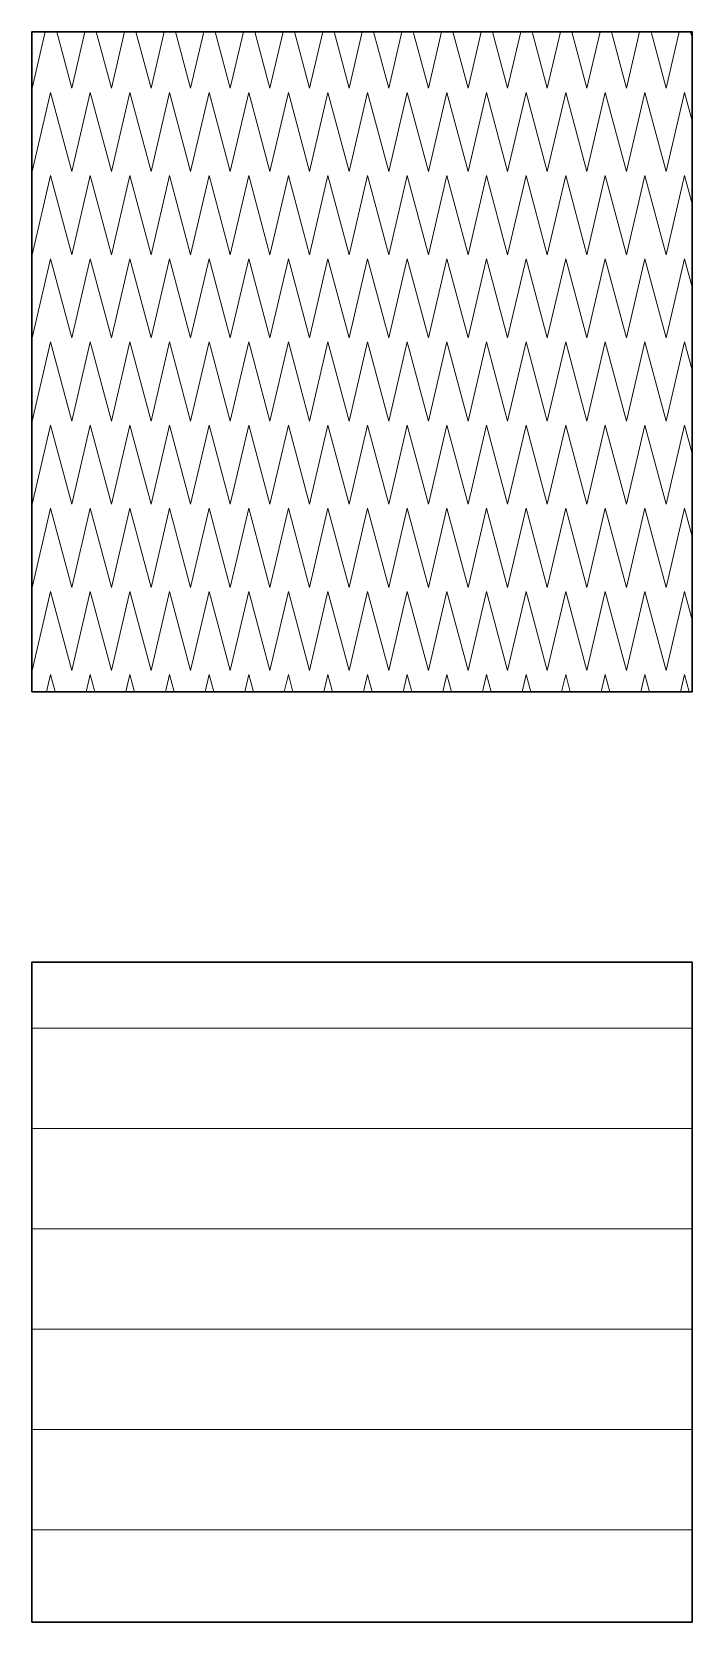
# Model space of a CAD drawing. Header units: centimetres. Extents: x 2952 to 4857, y -1578 to 78.
# Drawn here: x 3645.2 to 3745.2, y -1290.8 to -1049.8 of the extents above; entities that cross this region are included whole.
import ezdxf

# ---------------------------------------------------------------- set-up
doc = ezdxf.new("R2010")
doc.units = ezdxf.units.CM
doc.header["$MEASUREMENT"] = 0
doc.layers.add('fill', color=7, linetype='Continuous')

# ---------------------------------------------------------------- blocks, each defined once
blk = doc.blocks.new('*X5')
at = {"layer": 'fill', "color": 150, "linetype": 'Continuous', "lineweight": 13}
for p, q in [((3645.21, -1058.4), (3647.2, -1049.84)), ((3648.92, -1049.84), (3651.21, -1058.4)), ((3651.21, -1058.4), (3653.2, -1049.84)), ((3654.92, -1049.84), (3657.21, -1058.4)), ((3657.21, -1058.4), (3659.2, -1049.84)), ((3660.92, -1049.84), (3663.21, -1058.4)), ((3663.21, -1058.4), (3665.2, -1049.84)), ((3666.92, -1049.84), (3669.21, -1058.4)), ((3669.21, -1058.4), (3671.2, -1049.84)), ((3672.92, -1049.84), (3675.21, -1058.4)), ((3675.21, -1058.4), (3677.2, -1049.84)), ((3678.92, -1049.84), (3681.21, -1058.4)), ((3681.21, -1058.4), (3683.2, -1049.84)), ((3684.92, -1049.84), (3687.21, -1058.4)), ((3687.21, -1058.4), (3689.2, -1049.84)), ((3690.92, -1049.84), (3693.21, -1058.4)), ((3693.21, -1058.4), (3695.2, -1049.84)), ((3696.92, -1049.84), (3699.21, -1058.4)), ((3699.21, -1058.4), (3701.2, -1049.84)), ((3702.92, -1049.84), (3705.21, -1058.4)), ((3705.21, -1058.4), (3707.2, -1049.84)), ((3708.92, -1049.84), (3711.21, -1058.4)), ((3711.21, -1058.4), (3713.2, -1049.84)), ((3714.92, -1049.84), (3717.21, -1058.4)), ((3717.21, -1058.4), (3719.2, -1049.84)), ((3720.92, -1049.84), (3723.21, -1058.4)), ((3723.21, -1058.4), (3725.2, -1049.84)), ((3726.92, -1049.84), (3729.21, -1058.4)), ((3729.21, -1058.4), (3731.2, -1049.84)), ((3732.92, -1049.84), (3735.21, -1058.4)), ((3735.21, -1058.4), (3737.2, -1049.84)), ((3738.92, -1049.84), (3741.21, -1058.4)), ((3741.21, -1058.4), (3743.2, -1049.84)), ((3744.92, -1049.84), (3745.15, -1050.71)), ((3645.16, -1058.19), (3645.21, -1058.4)), ((3645.21, -1071), (3648, -1059.01)), ((3648, -1059.01), (3651.21, -1071)), ((3651.21, -1071), (3654, -1059.01)), ((3654, -1059.01), (3657.21, -1071)), ((3657.21, -1071), (3660, -1059.01)), ((3660, -1059.01), (3663.21, -1071)), ((3663.21, -1071), (3666, -1059.01)), ((3666, -1059.01), (3669.21, -1071)), ((3669.21, -1071), (3672, -1059.01)), ((3672, -1059.01), (3675.21, -1071)), ((3675.21, -1071), (3678, -1059.01)), ((3678, -1059.01), (3681.21, -1071)), ((3681.21, -1071), (3684, -1059.01)), ((3684, -1059.01), (3687.21, -1071)), ((3687.21, -1071), (3690, -1059.01)), ((3690, -1059.01), (3693.21, -1071)), ((3693.21, -1071), (3696, -1059.01)), ((3696, -1059.01), (3699.21, -1071)), ((3699.21, -1071), (3702, -1059.01)), ((3702, -1059.01), (3705.21, -1071)), ((3705.21, -1071), (3708, -1059.01)), ((3708, -1059.01), (3711.21, -1071)), ((3711.21, -1071), (3714, -1059.01)), ((3714, -1059.01), (3717.21, -1071)), ((3717.21, -1071), (3720, -1059.01)), ((3720, -1059.01), (3723.21, -1071)), ((3723.21, -1071), (3726, -1059.01)), ((3726, -1059.01), (3729.21, -1071)), ((3729.21, -1071), (3732, -1059.01)), ((3732, -1059.01), (3735.21, -1071)), ((3735.21, -1071), (3738, -1059.01)), ((3738, -1059.01), (3741.21, -1071)), ((3741.21, -1071), (3744, -1059.01)), ((3744, -1059.01), (3745.15, -1063.31)), ((3645.16, -1070.79), (3645.21, -1071)), ((3645.21, -1083.6), (3648, -1071.61)), ((3648, -1071.61), (3651.21, -1083.6)), ((3651.21, -1083.6), (3654, -1071.61)), ((3654, -1071.61), (3657.21, -1083.6)), ((3657.21, -1083.6), (3660, -1071.61)), ((3660, -1071.61), (3663.21, -1083.6)), ((3663.21, -1083.6), (3666, -1071.61)), ((3666, -1071.61), (3669.21, -1083.6)), ((3669.21, -1083.6), (3672, -1071.61)), ((3672, -1071.61), (3675.21, -1083.6)), ((3675.21, -1083.6), (3678, -1071.61)), ((3678, -1071.61), (3681.21, -1083.6)), ((3681.21, -1083.6), (3684, -1071.61)), ((3684, -1071.61), (3687.21, -1083.6)), ((3687.21, -1083.6), (3690, -1071.61)), ((3690, -1071.61), (3693.21, -1083.6)), ((3693.21, -1083.6), (3696, -1071.61)), ((3696, -1071.61), (3699.21, -1083.6)), ((3699.21, -1083.6), (3702, -1071.61)), ((3702, -1071.61), (3705.21, -1083.6)), ((3705.21, -1083.6), (3708, -1071.61)), ((3708, -1071.61), (3711.21, -1083.6)), ((3711.21, -1083.6), (3714, -1071.61)), ((3714, -1071.61), (3717.21, -1083.6)), ((3717.21, -1083.6), (3720, -1071.61)), ((3720, -1071.61), (3723.21, -1083.6)), ((3723.21, -1083.6), (3726, -1071.61)), ((3726, -1071.61), (3729.21, -1083.6)), ((3729.21, -1083.6), (3732, -1071.61)), ((3732, -1071.61), (3735.21, -1083.6)), ((3735.21, -1083.6), (3738, -1071.61)), ((3738, -1071.61), (3741.21, -1083.6)), ((3741.21, -1083.6), (3744, -1071.61)), ((3744, -1071.61), (3745.15, -1075.91)), ((3645.16, -1083.39), (3645.21, -1083.6)), ((3645.21, -1096.2), (3648, -1084.21)), ((3648, -1084.21), (3651.21, -1096.2)), ((3651.21, -1096.2), (3654, -1084.21)), ((3654, -1084.21), (3657.21, -1096.2)), ((3657.21, -1096.2), (3660, -1084.21)), ((3660, -1084.21), (3663.21, -1096.2)), ((3663.21, -1096.2), (3666, -1084.21)), ((3666, -1084.21), (3669.21, -1096.2)), ((3669.21, -1096.2), (3672, -1084.21)), ((3672, -1084.21), (3675.21, -1096.2)), ((3675.21, -1096.2), (3678, -1084.21)), ((3678, -1084.21), (3681.21, -1096.2)), ((3681.21, -1096.2), (3684, -1084.21)), ((3684, -1084.21), (3687.21, -1096.2)), ((3687.21, -1096.2), (3690, -1084.21)), ((3690, -1084.21), (3693.21, -1096.2)), ((3693.21, -1096.2), (3696, -1084.21)), ((3696, -1084.21), (3699.21, -1096.2)), ((3699.21, -1096.2), (3702, -1084.21)), ((3702, -1084.21), (3705.21, -1096.2)), ((3705.21, -1096.2), (3708, -1084.21)), ((3708, -1084.21), (3711.21, -1096.2)), ((3711.21, -1096.2), (3714, -1084.21)), ((3714, -1084.21), (3717.21, -1096.2)), ((3717.21, -1096.2), (3720, -1084.21)), ((3720, -1084.21), (3723.21, -1096.2)), ((3723.21, -1096.2), (3726, -1084.21)), ((3726, -1084.21), (3729.21, -1096.2)), ((3729.21, -1096.2), (3732, -1084.21)), ((3732, -1084.21), (3735.21, -1096.2)), ((3735.21, -1096.2), (3738, -1084.21)), ((3738, -1084.21), (3741.21, -1096.2)), ((3741.21, -1096.2), (3744, -1084.21)), ((3744, -1084.21), (3745.15, -1088.51)), ((3645.16, -1095.99), (3645.21, -1096.2)), ((3645.21, -1108.8), (3648, -1096.81)), ((3648, -1096.81), (3651.21, -1108.8)), ((3651.21, -1108.8), (3654, -1096.81)), ((3654, -1096.81), (3657.21, -1108.8)), ((3657.21, -1108.8), (3660, -1096.81)), ((3660, -1096.81), (3663.21, -1108.8)), ((3663.21, -1108.8), (3666, -1096.81)), ((3666, -1096.81), (3669.21, -1108.8)), ((3669.21, -1108.8), (3672, -1096.81)), ((3672, -1096.81), (3675.21, -1108.8)), ((3675.21, -1108.8), (3678, -1096.81)), ((3678, -1096.81), (3681.21, -1108.8)), ((3681.21, -1108.8), (3684, -1096.81)), ((3684, -1096.81), (3687.21, -1108.8)), ((3687.21, -1108.8), (3690, -1096.81)), ((3690, -1096.81), (3693.21, -1108.8)), ((3693.21, -1108.8), (3696, -1096.81)), ((3696, -1096.81), (3699.21, -1108.8)), ((3699.21, -1108.8), (3702, -1096.81)), ((3702, -1096.81), (3705.21, -1108.8)), ((3705.21, -1108.8), (3708, -1096.81)), ((3708, -1096.81), (3711.21, -1108.8)), ((3711.21, -1108.8), (3714, -1096.81)), ((3714, -1096.81), (3717.21, -1108.8)), ((3717.21, -1108.8), (3720, -1096.81)), ((3720, -1096.81), (3723.21, -1108.8)), ((3723.21, -1108.8), (3726, -1096.81)), ((3726, -1096.81), (3729.21, -1108.8)), ((3729.21, -1108.8), (3732, -1096.81)), ((3732, -1096.81), (3735.21, -1108.8)), ((3735.21, -1108.8), (3738, -1096.81)), ((3738, -1096.81), (3741.21, -1108.8)), ((3741.21, -1108.8), (3744, -1096.81)), ((3744, -1096.81), (3745.15, -1101.11)), ((3645.16, -1108.59), (3645.21, -1108.8)), ((3645.21, -1121.4), (3648, -1109.41)), ((3648, -1109.41), (3651.21, -1121.4)), ((3651.21, -1121.4), (3654, -1109.41)), ((3654, -1109.41), (3657.21, -1121.4)), ((3657.21, -1121.4), (3660, -1109.41)), ((3660, -1109.41), (3663.21, -1121.4)), ((3663.21, -1121.4), (3666, -1109.41)), ((3666, -1109.41), (3669.21, -1121.4)), ((3669.21, -1121.4), (3672, -1109.41)), ((3672, -1109.41), (3675.21, -1121.4)), ((3675.21, -1121.4), (3678, -1109.41)), ((3678, -1109.41), (3681.21, -1121.4)), ((3681.21, -1121.4), (3684, -1109.41)), ((3684, -1109.41), (3687.21, -1121.4)), ((3687.21, -1121.4), (3690, -1109.41)), ((3690, -1109.41), (3693.21, -1121.4)), ((3693.21, -1121.4), (3696, -1109.41)), ((3696, -1109.41), (3699.21, -1121.4)), ((3699.21, -1121.4), (3702, -1109.41)), ((3702, -1109.41), (3705.21, -1121.4)), ((3705.21, -1121.4), (3708, -1109.41)), ((3708, -1109.41), (3711.21, -1121.4)), ((3711.21, -1121.4), (3714, -1109.41)), ((3714, -1109.41), (3717.21, -1121.4)), ((3717.21, -1121.4), (3720, -1109.41)), ((3720, -1109.41), (3723.21, -1121.4)), ((3723.21, -1121.4), (3726, -1109.41)), ((3726, -1109.41), (3729.21, -1121.4)), ((3729.21, -1121.4), (3732, -1109.41)), ((3732, -1109.41), (3735.21, -1121.4)), ((3735.21, -1121.4), (3738, -1109.41)), ((3738, -1109.41), (3741.21, -1121.4)), ((3741.21, -1121.4), (3744, -1109.41)), ((3744, -1109.41), (3745.15, -1113.71)), ((3645.16, -1121.19), (3645.21, -1121.4)), ((3645.21, -1134), (3648, -1122.01)), ((3648, -1122.01), (3651.21, -1134)), ((3651.21, -1134), (3654, -1122.01)), ((3654, -1122.01), (3657.21, -1134)), ((3657.21, -1134), (3660, -1122.01)), ((3660, -1122.01), (3663.21, -1134)), ((3663.21, -1134), (3666, -1122.01)), ((3666, -1122.01), (3669.21, -1134)), ((3669.21, -1134), (3672, -1122.01)), ((3672, -1122.01), (3675.21, -1134)), ((3675.21, -1134), (3678, -1122.01)), ((3678, -1122.01), (3681.21, -1134)), ((3681.21, -1134), (3684, -1122.01)), ((3684, -1122.01), (3687.21, -1134)), ((3687.21, -1134), (3690, -1122.01)), ((3690, -1122.01), (3693.21, -1134)), ((3693.21, -1134), (3696, -1122.01)), ((3696, -1122.01), (3699.21, -1134)), ((3699.21, -1134), (3702, -1122.01)), ((3702, -1122.01), (3705.21, -1134)), ((3705.21, -1134), (3708, -1122.01)), ((3708, -1122.01), (3711.21, -1134)), ((3711.21, -1134), (3714, -1122.01)), ((3714, -1122.01), (3717.21, -1134)), ((3717.21, -1134), (3720, -1122.01)), ((3720, -1122.01), (3723.21, -1134)), ((3723.21, -1134), (3726, -1122.01)), ((3726, -1122.01), (3729.21, -1134)), ((3729.21, -1134), (3732, -1122.01)), ((3732, -1122.01), (3735.21, -1134)), ((3735.21, -1134), (3738, -1122.01)), ((3738, -1122.01), (3741.21, -1134)), ((3741.21, -1134), (3744, -1122.01)), ((3744, -1122.01), (3745.15, -1126.31)), ((3645.16, -1133.79), (3645.21, -1134)), ((3645.21, -1146.6), (3648, -1134.61)), ((3648, -1134.61), (3651.21, -1146.6)), ((3651.21, -1146.6), (3654, -1134.61)), ((3654, -1134.61), (3657.21, -1146.6)), ((3657.21, -1146.6), (3660, -1134.61)), ((3660, -1134.61), (3663.21, -1146.6)), ((3663.21, -1146.6), (3666, -1134.61)), ((3666, -1134.61), (3669.21, -1146.6)), ((3669.21, -1146.6), (3672, -1134.61)), ((3672, -1134.61), (3675.21, -1146.6)), ((3675.21, -1146.6), (3678, -1134.61)), ((3678, -1134.61), (3681.21, -1146.6)), ((3681.21, -1146.6), (3684, -1134.61)), ((3684, -1134.61), (3687.21, -1146.6)), ((3687.21, -1146.6), (3690, -1134.61)), ((3690, -1134.61), (3693.21, -1146.6)), ((3693.21, -1146.6), (3696, -1134.61)), ((3696, -1134.61), (3699.21, -1146.6)), ((3699.21, -1146.6), (3702, -1134.61)), ((3702, -1134.61), (3705.21, -1146.6)), ((3705.21, -1146.6), (3708, -1134.61)), ((3708, -1134.61), (3711.21, -1146.6)), ((3711.21, -1146.6), (3714, -1134.61)), ((3714, -1134.61), (3717.21, -1146.6)), ((3717.21, -1146.6), (3720, -1134.61)), ((3720, -1134.61), (3723.21, -1146.6)), ((3723.21, -1146.6), (3726, -1134.61)), ((3726, -1134.61), (3729.21, -1146.6)), ((3729.21, -1146.6), (3732, -1134.61)), ((3732, -1134.61), (3735.21, -1146.6)), ((3735.21, -1146.6), (3738, -1134.61)), ((3738, -1134.61), (3741.21, -1146.6)), ((3741.21, -1146.6), (3744, -1134.61)), ((3744, -1134.61), (3745.15, -1138.91)), ((3645.16, -1146.39), (3645.21, -1146.6)), ((3647.39, -1149.83), (3648, -1147.21)), ((3648, -1147.21), (3648.7, -1149.83)), ((3653.39, -1149.83), (3654, -1147.21)), ((3654, -1147.21), (3654.7, -1149.83)), ((3659.39, -1149.83), (3660, -1147.21)), ((3660, -1147.21), (3660.7, -1149.83)), ((3665.39, -1149.83), (3666, -1147.21)), ((3666, -1147.21), (3666.7, -1149.83)), ((3671.39, -1149.83), (3672, -1147.21)), ((3672, -1147.21), (3672.7, -1149.83)), ((3677.39, -1149.83), (3678, -1147.21)), ((3678, -1147.21), (3678.7, -1149.83)), ((3683.39, -1149.83), (3684, -1147.21)), ((3684, -1147.21), (3684.7, -1149.83)), ((3689.39, -1149.83), (3690, -1147.21)), ((3690, -1147.21), (3690.7, -1149.83)), ((3695.39, -1149.83), (3696, -1147.21)), ((3696, -1147.21), (3696.7, -1149.83)), ((3701.39, -1149.83), (3702, -1147.21)), ((3702, -1147.21), (3702.7, -1149.83)), ((3707.39, -1149.83), (3708, -1147.21)), ((3708, -1147.21), (3708.7, -1149.83)), ((3713.39, -1149.83), (3714, -1147.21)), ((3714, -1147.21), (3714.7, -1149.83)), ((3719.39, -1149.83), (3720, -1147.21)), ((3720, -1147.21), (3720.7, -1149.83)), ((3725.39, -1149.83), (3726, -1147.21)), ((3726, -1147.21), (3726.7, -1149.83)), ((3731.39, -1149.83), (3732, -1147.21)), ((3732, -1147.21), (3732.7, -1149.83)), ((3737.39, -1149.83), (3738, -1147.21)), ((3738, -1147.21), (3738.7, -1149.83)), ((3743.39, -1149.83), (3744, -1147.21)), ((3744, -1147.21), (3744.7, -1149.83))]:
    blk.add_line(p, q, dxfattribs=at)

msp = doc.modelspace()

# ---------------------------------------------------------------- hatches: boundary and pattern name
at = {"layer": 'fill', "linetype": 'Continuous', "lineweight": 13}
h = msp.add_hatch(dxfattribs=at)
h.set_pattern_fill('Plank_Floor', color=150, style=0, pattern_type=2)
h.set_pattern_definition([(0, (0, 0), (0, 15.2), [])])
h.paths.add_polyline_path([(3645.16, -1290.76), (3745.15, -1290.76), (3745.15, -1190.76), (3645.16, -1190.76)])

# ---------------------------------------------------------------- linework, layer by layer
at = {"layer": 'fill', "color": 7, "linetype": 'Continuous', "lineweight": 30, "flags": 128}
for points in [[(3645.16, -1149.83), (3745.15, -1149.83), (3745.15, -1049.84), (3645.16, -1049.84)], [(3645.16, -1290.76), (3745.15, -1290.76), (3745.15, -1190.76), (3645.16, -1190.76)]]:
    msp.add_lwpolyline(points, close=True, dxfattribs=at)

# ---------------------------------------------------------------- block references
at = {"layer": 'fill', "color": 150, "linetype": 'Continuous', "lineweight": 13}
msp.add_blockref('*X5', (0, 0), dxfattribs=at)

doc.saveas('drawing.dxf')
